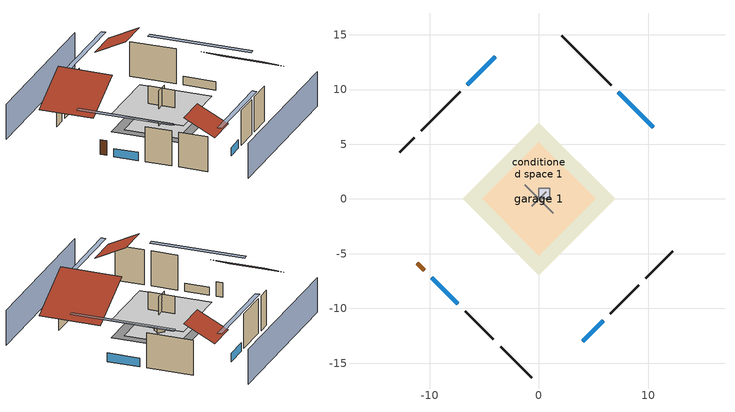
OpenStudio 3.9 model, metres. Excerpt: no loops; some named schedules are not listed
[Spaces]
conditioned space 1
 floor to garage 1 (Floor1 construction): -5.17,0 0,5.17 5.17,0 0,-5.17 z0
 floor foundation (Slab2 construction): -6.99,0 0,6.99 6.99,0 0,-6.99 z0
 floor adiabatic (AdiabaticFloorConstruction): -6.99,0 0,6.99 6.99,0 0,-6.99 z2.44
 wall outside (Wall3 construction): 6.59,10.4 2.09,14.9 z0:4.88
 wall outside (Wall4 construction): 9.75,-7.24 12.21,-4.78 z0:4.88
 wall outside (Wall7 construction): -3.51,-13.48 -0.66,-16.33 z0:4.88
 wall outside (Wall8 construction): -7.19,9.8 -10.75,6.24 z0:4.88
 wall outside (AdiabaticWallConstruction): 10.44,6.55 7.25,9.74 / -4.01,12.98 -6.53,10.46 z0:1.21; 4.01,-12.98 5.85,-11.14 z0:1.15; -9.81,-7.18 -7.41,-9.58 z0:1.12
 wall outside (AdiabaticWallConstruction 1): -11.11,-5.88 -10.46,-6.53 z0:2.03
 wall to garage 1 (Wall5 construction): -1.29,1.29 1.29,-1.29 z0:4.88
 wall to garage 1 (Wall6 construction): -0.65,-0.65 0.65,0.65 z0:4.88
 window (WindowConstruction): 10.44,6.55 7.25,9.74 z0:1.21
 window (WindowConstruction 1): 4.01,-12.98 5.85,-11.14 z0:1.15
 window (WindowConstruction 2): -9.81,-7.18 -7.41,-9.58 z0:1.12
 window (WindowConstruction 3): -4.01,12.98 -6.53,10.46 z0:1.21
 door (Door): -11.11,-5.88 -10.46,-6.53 z0:2.03
 ceiling adiabatic (AdiabaticFloorConstruction): 0,-6.99 6.99,0 0,6.99 -6.99,0 z2.44
 roof outside (Roof1 construction): 11.09,5.9,4.88 5.82,0.62,8.61 11.72,-5.27,8.61 16.99,0,4.88
 roof outside (Roof2 construction): 3.35,-13.64,4.88 0.35,-10.64,7 -3,-13.99,7 0,-16.99,4.88
 roof outside (Roof3 construction): -3.35,13.64,4.88 -0.35,10.64,7 3,13.99,7 0,16.99,4.88
 roof outside (Roof4 construction): -11.77,-5.22,4.88 -7.09,-0.55,8.18 -12.32,4.67,8.18 -16.99,0,4.88
garage 1
 floor foundation (Slab1 construction): -5.17,0 0,5.17 5.17,0 0,-5.17 z0
 wall outside (Wall1 construction): 6.5,-10.49 9.09,-7.9 z0:4.88
 wall outside (Wall2 construction): -6.75,-10.24 -4.17,-12.82 z0:4.88
 wall outside (Wall9 construction): -11.41,5.58 -12.7,4.29 z0:4.88
air source heat pump airloop ret air space
 floor adiabatic (AdiabaticConst): 0,0 0,1 1,1 1,0 z0
 wall adiabatic (AdiabaticConst): 0,1 0,0 1,0 1,1 0,1 z0:1
 ceiling adiabatic (AdiabaticConst): 1,0 1,1 0,1 0,0 z1
shading: -3.23,20.22 -20.22,3.23 / 3.23,-20.22 20.22,-3.23 z0:4.88; 3.84,13.15 13.85,3.14 14.28,3.58 4.27,13.58 z6.04; 9.26,-7.73 0.6,-16.39 1.03,-16.82 9.69,-8.16 z5.97; -4,-12.99 -13.22,-3.77 -13.65,-4.21 -4.43,-13.42 z5.94; -9.94,7.05 -0.6,16.39 -1.03,16.82 -10.37,7.48 z6.04
[Site]
Portland Intl Arpt_OR: Latitude {deg}=45.59; Longitude {deg}=-122.6; Time Zone {hr}=-8; Elevation {m}=33; Terrain=Suburbs; Keep Site Location Information=Yes
[Site:GroundTemperature:Shallow]
10.2558, 8.96328, 8.85977, 9.47314, 11.9355, 14.3863, 16.5111, 17.8571, 17.9714, 16.8767, 14.8061, 12.4304
[Site:WaterMainsTemperature]
Calculation Method=Schedule; Temperature Schedule=mains temperature schedule
[Building]
Building 1
[Material] Roughness=Rough
Name | Thickness {m} | Conductivity {W/m-K} | Density {kg/m3} | Specific Heat {J/kg-K} | Thermal Absorptance | Solar Absorptance | Visible Absorptance
slate or tile shingles | 0.01905 | 0.840978 | 1899.972 | 799.717 | 0.9 | 0.75 | 0.75
roof rigid ins | 0.103632 | 0.029427 | 32.04 | 1214.23 | 0.9 | 0.7 | 0.7
osb sheathing 0.75 in. | 0.01905 | 0.115458 | 512.64 | 1214.23 | 0.9 | 0.7 | 0.7
roof stud and cavity | 0.2032 | 0.081994 | 78.34581 | 1123.46 | 0.9 | 0.7 | 0.7
gypsum board | 0.0127 | 0.160291 | 801 | 837.4 | 0.9 | 0.6 | 0.6
wood siding | 0.0254 | 0.102417 | 544.68 | 1172.36 | 0.9 | 0.85 | 0.85
osb sheathing 0.5 in. | 0.0127 | 0.115458 | 512.64 | 1214.23 | 0.9 | 0.7 | 0.7
wall stud and cavity | 0.1397 | 0.727959 | 139.0536 | 1170.24 | 0.9 | 0.6 | 0.6
wall stud and cavity 1 | 0.1397 | 0.550994 | 139.0536 | 1170.24 | 0.9 | 0.7 | 0.7
osb sheathing 0.5 in. 1; osb sheathing 0.5 in. 2 | 0.0127 | 0.115458 | 512.64 | 1214.23
wall stud and cavity 2 | 0.1397 | 0.335416 | 139.0536 | 1170.24 | 0.9 | 0.7 | 0.7
floor stud and cavity | 0.1397 | 0.923637 | 92.3553 | 1139.71 | 0.9 | 0.7 | 0.7
floor covering | 0.0127 | 0.0433444 | 54.468 | 1339.84 | 0.9 | 0.6 | 0.6
concrete 4.0 in. | 0.1016 | 1.803125 | 2242.8 | 837.4 | 0.9 | 0.7 | 0.7
floor covering 1 | 0.0127 | 0.0450781 | 54.468 | 1339.84 | 0.9 | 0.9 | 0.9
wood siding 1; wood siding 2 | 0.0254 | 0.102417 | 544.68 | 1172.36
wall rigid ins; floor rigid ins | 0.512978 | 0.029427 | 32.04 | 1214.23 | 0.9 | 0.7 | 0.7
wall stud and cavity 3 | 0.0889 | 0.380278 | 52.3479 | 1209.89 | 0.9 | 0.7 | 0.7
door material | 0.04445 | 0.0612267 | 512.64 | 1214.23 | 0.9 | 0.7 | 0.7
floor stud and cavity 1 | 0.1397 | 1.75129 | 37.0049 | 1207.88 | 0.9 | 0.7 | 0.7
wall stud and cavity 4 | 0.0889 | 0.391764 | 83.0341 | 1211.67 | 0.9 | 0.7 | 0.7
furniture material conditioned space 1; furniture material garage 1 | 0.1524 | 0.115458 | 640.8 | 1214.23 | 0.9 | 0.6 | 0.6
[Construction]
Roof1 construction; Roof2 construction; Roof3 construction; Roof4 construction: slate or tile shingles, roof rigid ins, osb sheathing 0.75 in., roof stud and cavity, gypsum board
Wall1 construction; Wall2 construction: wood siding, osb sheathing 0.5 in., wall stud and cavity
Wall3 construction; Wall4 construction: wood siding, osb sheathing 0.5 in., wall stud and cavity 1, gypsum board
Wall5 construction: osb sheathing 0.5 in. 1, wall stud and cavity 2, gypsum board
Wall6 construction: osb sheathing 0.5 in. 2, wall stud and cavity 2, gypsum board
Wall7 construction; Wall8 construction: wood siding, osb sheathing 0.5 in. 2, wall stud and cavity 1, gypsum board
Wall9 construction: wood siding, osb sheathing 0.5 in. 2, wall stud and cavity
Floor1 construction: floor stud and cavity, osb sheathing 0.75 in., floor covering
Slab1 construction: concrete 4.0 in.
Slab2 construction: concrete 4.0 in., floor covering 1
WindowConstruction; WindowConstruction 1; WindowConstruction 2; WindowConstruction 3: WindowMaterial
AdiabaticWallConstruction: wood siding 1, wall rigid ins, wall stud and cavity 3, gypsum board
Door: door material
AdiabaticWallConstruction 1: wood siding 2, wall rigid ins, wall stud and cavity 3, gypsum board
AdiabaticFloorConstruction: floor stud and cavity 1, floor rigid ins, osb sheathing 0.75 in., floor covering
PartitionWallConstruction: gypsum board, wall stud and cavity 4, gypsum board
furniture construction conditioned space 1: furniture material conditioned space 1
furniture construction garage 1: furniture material garage 1
AdiabaticConst: Adiabatic
[WindowMaterial:SimpleGlazingSystem]
WindowMaterial: U-Factor {W/m2-K}=2.15764; Solar Heat Gain Coefficient=0.44
[Material:NoMass]
Adiabatic: Roughness=Rough; Thermal Resistance {m2-K/W}=176.1
[ThermalZone] Multiplier=1; Use Ideal Air Loads=No
Name | Volume {m3} | Thermostat
conditioned space | 606.66 | conditioned space temperature setpoint
garage | 130.484
air source heat pump airloop ret air zone | 1
[Sizing:Zone] Zone Cooling Design Supply Air Temperature Input Method=SupplyAirTemperature; Zone Cooling Design Supply Air Temperature {C}=14; Zone Cooling Design Supply Air Temperature Difference {deltaC}=11.11; Zone Heating Design Supply Air Temperature Input Method=SupplyAirTemperature; Zone Heating Design Supply Air Temperature {C}=40; Zone Heating Design Supply Air Temperature Difference {deltaC}=11.11; Zone Cooling Design Supply Air Humidity Ratio {kg-H2O/kg-air}=0.0085; Zone Heating Design Supply Air Humidity Ratio {kg-H2O/kg-air}=0.008; Cooling Design Air Flow Method=DesignDay; Heating Design Air Flow Method=DesignDay; Account for Dedicated Outdoor Air System=No; Dedicated Outdoor Air System Control Strategy=NeutralSupplyAir; Dedicated Outdoor Air Low Setpoint Temperature for Design {C}=autosize; Dedicated Outdoor Air High Setpoint Temperature for Design {C}=autosize; Zone Load Sizing Method=Sensible Load Only No Latent Load; Zone Latent Cooling Design Supply Air Humidity Ratio Input Method=HumidityRatioDifference; Zone Cooling Design Supply Air Humidity Ratio Difference {kgWater/kgDryAir}=0.005; Zone Latent Heating Design Supply Air Humidity Ratio Input Method=HumidityRatioDifference; Zone Humidification Design Supply Air Humidity Ratio Difference {kgWater/kgDryAir}=0.005; Sizing Option=Coincident
garage; air source heat pump airloop ret air zone
[Space]
Name | Thermal Zone | Volume {m3}
conditioned space 1 | conditioned space | 606.66
garage 1 | garage | 130.484
air source heat pump airloop ret air space | air source heat pump airloop ret air zone
[ThermostatSetpoint:DualSetpoint]
conditioned space temperature setpoint: Heating Setpoint Temperature Schedule=heating setpoint; Cooling Setpoint Temperature Schedule=cooling setpoint; Temperature Difference Between Cutout And Setpoint {deltaC}=0
[Foundation:Kiva] Wall Height Above Grade {m}=0.1016; Wall Depth Below Slab {m}=0.2032
Name | Initial Indoor Air Temperature {C}
Foundation Kiva 1 | 13.4258
Foundation Kiva 2 | 18.3333
[Foundation:Kiva:Settings]
Soil Conductivity {W/m-K}=1.3848; Soil Density {kg/m3}=1842.3; Soil Specific Heat {J/kg-K}=418.7; Ground Solar Absorptivity=0.9; Ground Thermal Absorptivity=0.9; Ground Surface Roughness {m}=0.03; Far-Field Width {m}=40; Deep-Ground Boundary Condition=ZeroFlux; Deep-Ground Depth {m}=40; Minimum Cell Dimension {m}=0.2; Maximum Cell Growth Coefficient=3; Simulation Timestep=Timestep
[SurfaceProperty:ExposedFoundationPerimeter] Exposed Perimeter Calculation Method=TotalExposedPerimeter
Name | Total Exposed Perimeter {m}
Slab1 | 18.288
Slab2 | 35.57016
[SurfaceProperty:IncidentSolarMultiplier] Incident Solar Multiplier=1; Incident Solar Multiplier Schedule=trans schedule winter=0.85 summer=0.7
Window1; Window2; Window3; Window4
[InternalMass:Definition] Design Level Calculation Method=SurfaceArea
Name | Construction | Surface Area {m2}
partition wall mass | PartitionWallConstruction | 248.794
furniture mass conditioned space 1 | furniture construction conditioned space 1 | 99.51774
furniture mass garage 1 | furniture construction garage 1 | 5.35122
[InternalMass] Multiplier=1
Name | Internal Mass Definition | Space or SpaceType
partition wall mass | partition wall mass | conditioned space 1
furniture mass conditioned space 1 | furniture mass conditioned space 1 | conditioned space 1
furniture mass garage 1 | furniture mass garage 1 | garage 1
[EnergyManagementSystem:Sensor]
Name | Output Variable or Output Meter Index Key | Output Variable or Output Meter
water_heater_T_set | water heater setpoint | Schedule Value
fridge_tin_s_1 | garage | Zone Mean Air Temperature
out_pb_s |  | Site Outdoor Air Barometric Pressure
out_wt_s |  | Site Outdoor Air Humidity Ratio
site_vw_s |  | Site Wind Speed
cool_season | cooling season schedule | Schedule Value
air_source_heat_pump_airloop_AH_MFR_s | Node 5 | System Node Mass Flow Rate
air_source_heat_pump_airloop_AH_VFR_s | Node 5 | System Node Current Density Volume Flow Rate
air_source_heat_pump_airloop_AH_Tout_s | Node 5 | System Node Temperature
air_source_heat_pump_airloop_AH_Wout_s | Node 5 | System Node Humidity Ratio
air_source_heat_pump_airloop_RA_T_s | Node 8 | System Node Temperature
air_source_heat_pump_airloop_Ra_W_s | Node 8 | System Node Humidity Ratio
air_source_heat_pump_airloop_0_DZ_T_s | garage | Zone Air Temperature
air_source_heat_pump_airloop_0_DZ_W_s | garage | Zone Mean Air Humidity Ratio
natural_vent_s | natural vent schedule | Schedule Value
htg_sp_s | heating setpoint | Schedule Value
clg_sp_s | cooling setpoint | Schedule Value
mech_vent_range_fan_0_sch_s | mech vent range fan 0 schedule | Schedule Value
mech_vent_bath_fan_0_sch_s | mech vent bath fan 0 schedule | Schedule Value
clothes_dryer_exhaust_0_sch_s | clothes_dryer | Schedule Value
htg_load_cond |  | Heating:EnergyTransfer:Zone:CONDITIONED SPACE
clg_load_cond |  | Cooling:EnergyTransfer:Zone:CONDITIONED SPACE
htg_load_duct |  | Heating:EnergyTransfer:Zone:AIR SOURCE HEAT PUMP AIRLOOP RET AIR ZONE
clg_load_duct |  | Cooling:EnergyTransfer:Zone:AIR SOURCE HEAT PUMP AIRLOOP RET AIR ZONE
s_conv | Floor1 | Surface Inside Face Convection Heat Gain Energy
s_ig | Floor1 | Surface Inside Face Internal Gains Radiation Heat Gain Energy
s_sol | Floor1 | Surface Inside Face Solar Radiation Heat Gain Energy
s_lgt | Floor1 | Surface Inside Face Lights Radiation Heat Gain Energy
s_surf | Floor1 | Surface Inside Face Net Surface Thermal Radiation Heat Gain Energy
s_conv_1 | inferred conditioned ceiling | Surface Inside Face Convection Heat Gain Energy
s_ig_1 | inferred conditioned ceiling | Surface Inside Face Internal Gains Radiation Heat Gain Energy
s_sol_1 | inferred conditioned ceiling | Surface Inside Face Solar Radiation Heat Gain Energy
s_lgt_1 | inferred conditioned ceiling | Surface Inside Face Lights Radiation Heat Gain Energy
s_surf_1 | inferred conditioned ceiling | Surface Inside Face Net Surface Thermal Radiation Heat Gain Energy
s_conv_2 | inferred conditioned floor | Surface Inside Face Convection Heat Gain Energy
s_ig_2 | inferred conditioned floor | Surface Inside Face Internal Gains Radiation Heat Gain Energy
s_sol_2 | inferred conditioned floor | Surface Inside Face Solar Radiation Heat Gain Energy
s_lgt_2 | inferred conditioned floor | Surface Inside Face Lights Radiation Heat Gain Energy
s_surf_2 | inferred conditioned floor | Surface Inside Face Net Surface Thermal Radiation Heat Gain Energy
s_conv_3 | Roof1 | Surface Inside Face Convection Heat Gain Energy
s_ig_3 | Roof1 | Surface Inside Face Internal Gains Radiation Heat Gain Energy
s_sol_3 | Roof1 | Surface Inside Face Solar Radiation Heat Gain Energy
s_lgt_3 | Roof1 | Surface Inside Face Lights Radiation Heat Gain Energy
s_surf_3 | Roof1 | Surface Inside Face Net Surface Thermal Radiation Heat Gain Energy
s_conv_4 | Roof2 | Surface Inside Face Convection Heat Gain Energy
s_ig_4 | Roof2 | Surface Inside Face Internal Gains Radiation Heat Gain Energy
s_sol_4 | Roof2 | Surface Inside Face Solar Radiation Heat Gain Energy
s_lgt_4 | Roof2 | Surface Inside Face Lights Radiation Heat Gain Energy
s_surf_4 | Roof2 | Surface Inside Face Net Surface Thermal Radiation Heat Gain Energy
s_conv_5 | Roof3 | Surface Inside Face Convection Heat Gain Energy
s_ig_5 | Roof3 | Surface Inside Face Internal Gains Radiation Heat Gain Energy
s_sol_5 | Roof3 | Surface Inside Face Solar Radiation Heat Gain Energy
s_lgt_5 | Roof3 | Surface Inside Face Lights Radiation Heat Gain Energy
s_surf_5 | Roof3 | Surface Inside Face Net Surface Thermal Radiation Heat Gain Energy
s_conv_6 | Roof4 | Surface Inside Face Convection Heat Gain Energy
s_ig_6 | Roof4 | Surface Inside Face Internal Gains Radiation Heat Gain Energy
s_sol_6 | Roof4 | Surface Inside Face Solar Radiation Heat Gain Energy
s_lgt_6 | Roof4 | Surface Inside Face Lights Radiation Heat Gain Energy
s_surf_6 | Roof4 | Surface Inside Face Net Surface Thermal Radiation Heat Gain Energy
s_conv_7 | Slab2 | Surface Inside Face Convection Heat Gain Energy
s_ig_7 | Slab2 | Surface Inside Face Internal Gains Radiation Heat Gain Energy
s_sol_7 | Slab2 | Surface Inside Face Solar Radiation Heat Gain Energy
s_lgt_7 | Slab2 | Surface Inside Face Lights Radiation Heat Gain Energy
s_surf_7 | Slab2 | Surface Inside Face Net Surface Thermal Radiation Heat Gain Energy
ss_sol | Door1 | Surface Inside Face Solar Radiation Heat Gain Energy
ss_lgt | Door1 | Surface Inside Face Lights Radiation Heat Gain Energy
ss_conv | Door1 | Surface Inside Face Convection Heat Gain Energy
ss_ig | Door1 | Surface Inside Face Internal Gains Radiation Heat Gain Energy
ss_surf | Door1 | Surface Inside Face Net Surface Thermal Radiation Heat Gain Energy
ss_conv_1 | Window1 | Surface Inside Face Convection Heat Gain Energy
ss_ig_1 | Window1 | Surface Inside Face Internal Gains Radiation Heat Gain Energy
ss_surf_1 | Window1 | Surface Inside Face Net Surface Thermal Radiation Heat Gain Energy
ss_trans_in | Window1 | Surface Window Transmitted Solar Radiation Rate
ss_back_out | Window1 | Surface Window Shortwave from Zone Back Out Window Heat Transfer Rate
ss_trans_out | Window1 | Surface Inside Face Initial Transmitted Diffuse Transmitted Out Window Solar Radiation Rate
ss_conv_2 | Window2 | Surface Inside Face Convection Heat Gain Energy
ss_ig_2 | Window2 | Surface Inside Face Internal Gains Radiation Heat Gain Energy
ss_surf_2 | Window2 | Surface Inside Face Net Surface Thermal Radiation Heat Gain Energy
ss_trans_in_1 | Window2 | Surface Window Transmitted Solar Radiation Rate
ss_back_out_1 | Window2 | Surface Window Shortwave from Zone Back Out Window Heat Transfer Rate
ss_trans_out_1 | Window2 | Surface Inside Face Initial Transmitted Diffuse Transmitted Out Window Solar Radiation Rate
ss_conv_3 | Window3 | Surface Inside Face Convection Heat Gain Energy
ss_ig_3 | Window3 | Surface Inside Face Internal Gains Radiation Heat Gain Energy
ss_surf_3 | Window3 | Surface Inside Face Net Surface Thermal Radiation Heat Gain Energy
ss_trans_in_2 | Window3 | Surface Window Transmitted Solar Radiation Rate
ss_back_out_2 | Window3 | Surface Window Shortwave from Zone Back Out Window Heat Transfer Rate
ss_trans_out_2 | Window3 | Surface Inside Face Initial Transmitted Diffuse Transmitted Out Window Solar Radiation Rate
ss_conv_4 | Window4 | Surface Inside Face Convection Heat Gain Energy
ss_ig_4 | Window4 | Surface Inside Face Internal Gains Radiation Heat Gain Energy
ss_surf_4 | Window4 | Surface Inside Face Net Surface Thermal Radiation Heat Gain Energy
ss_trans_in_3 | Window4 | Surface Window Transmitted Solar Radiation Rate
ss_back_out_3 | Window4 | Surface Window Shortwave from Zone Back Out Window Heat Transfer Rate
ss_trans_out_3 | Window4 | Surface Inside Face Initial Transmitted Diffuse Transmitted Out Window Solar Radiation Rate
s_conv_8 | Wall3 | Surface Inside Face Convection Heat Gain Energy
s_ig_8 | Wall3 | Surface Inside Face Internal Gains Radiation Heat Gain Energy
s_sol_8 | Wall3 | Surface Inside Face Solar Radiation Heat Gain Energy
s_lgt_8 | Wall3 | Surface Inside Face Lights Radiation Heat Gain Energy
s_surf_8 | Wall3 | Surface Inside Face Net Surface Thermal Radiation Heat Gain Energy
s_conv_9 | Wall4 | Surface Inside Face Convection Heat Gain Energy
s_ig_9 | Wall4 | Surface Inside Face Internal Gains Radiation Heat Gain Energy
s_sol_9 | Wall4 | Surface Inside Face Solar Radiation Heat Gain Energy
s_lgt_9 | Wall4 | Surface Inside Face Lights Radiation Heat Gain Energy
s_surf_9 | Wall4 | Surface Inside Face Net Surface Thermal Radiation Heat Gain Energy
s_conv_10 | Wall5 | Surface Inside Face Convection Heat Gain Energy
s_ig_10 | Wall5 | Surface Inside Face Internal Gains Radiation Heat Gain Energy
s_sol_10 | Wall5 | Surface Inside Face Solar Radiation Heat Gain Energy
s_lgt_10 | Wall5 | Surface Inside Face Lights Radiation Heat Gain Energy
s_surf_10 | Wall5 | Surface Inside Face Net Surface Thermal Radiation Heat Gain Energy
s_conv_11 | Wall6 | Surface Inside Face Convection Heat Gain Energy
[ElectricEquipment:Definition] Design Level Calculation Method=EquipmentLevel
Name | Design Level {W} | Fraction Latent | Fraction Radiant | Fraction Lost
ceiling fan | 17.0926 | 0 | 0.558 | 0
clothes washer | 246.31 | 0.03 | 0.162 | 0.7
clothes dryer | 5176.25 | 0.015 | 0.081 | 0.85
dishwasher | 806.192 | 0.3 | 0.18 | 0.4
fridge | 54.7945 | 0 | 0.6 | 0
fridge 2 | 90.9498 | 0 | 0.6 | 0
cooking range | 2209 | 0.08 | 0.432 | 0.2
misc tv | 808.687 | 0 | 0.6 | 0
misc plug loads | 432.911 | 0.021 | 0.558 | 0.049
whole house fan; mech vent house fan | 0 | 0 | 0 | 1
mech vent house fan cfis | 0 | 0 | 0 | 0
mech vent range fan 0 | 30 | 0 | 0 | 1
mech vent bath fan 0 | 15 | 0 | 0 | 1
[ElectricEquipment]
Name | Electric Equipment Definition | Space or SpaceType | Schedule
ceiling fan | ceiling fan | conditioned space 1 | ceiling_fan
clothes washer | clothes washer | conditioned space 1 | clothes_washer
clothes dryer | clothes dryer | conditioned space 1 | clothes_dryer
dishwasher | dishwasher | conditioned space 1 | dishwasher
fridge | fridge | conditioned space 1 | fridge schedule
fridge 1 | fridge 2 | garage 1 | fridge schedule 1
cooking range | cooking range | conditioned space 1 | cooking_range
misc tv | misc tv | conditioned space 1 | plug_loads_tv
misc plug loads | misc plug loads | conditioned space 1 | plug_loads_other
whole house fan | whole house fan | conditioned space 1 | Always On Discrete
mech vent house fan | mech vent house fan | conditioned space 1 | mech vent house fan schedule
mech vent house fan cfis | mech vent house fan cfis | conditioned space 1 | mech vent house fan cfis schedule
mech vent range fan 0 | mech vent range fan 0 | conditioned space 1 | mech vent range fan 0 schedule
mech vent bath fan 0 | mech vent bath fan 0 | conditioned space 1 | mech vent bath fan 0 schedule
[OtherEquipment:Definition] Design Level Calculation Method=EquipmentLevel
Name | Design Level {W} | Fraction Latent | Fraction Radiant | Fraction Lost
water heater sens; air source heat pump airloop_0 SupSensLkToCond; air source heat pump airloop_0 SupCondToLv; air source heat pump airloop_0 RetCondToRP; air source heat pump airloop_0 RetSensLkToRP; air source heat pump airloop_0 SupCondToDZ; air source heat pump airloop_0 RetCondToDZ; air source heat pump airloop_0 SupSensLkToDZ; mech vent house fan sensible load | 0 | 0 | 0 | 0
water heater lat; air source heat pump airloop_0 SupLatLkToCond; air source heat pump airloop_0 RetLatLkToRP; air source heat pump airloop_0 SupLatLkToDZ; mech vent house fan latent load | 0 | 1 | 0 | 0
water heater energy adjustment1 | 0.01 | 0 | 0 | 1
clothes dryer 2 | 0 | 0.015 | 0.081 | 0.85
cooking range 2 | 0 | 0.08 | 0.432 | 0.2
general water use sensible | -61.6891 | 0 | 0.6 | 0
general water use latent | 62.594 | 1 | 0 | 0
[OtherEquipment]
Name | Other Equipment Definition | Space or SpaceType | Schedule | Fuel Type
water heater sens | water heater sens | conditioned space 1 | Always On Discrete
water heater lat | water heater lat | conditioned space 1 | Always On Discrete
water heater energy adjustment1 | water heater energy adjustment1 | conditioned space 1 | Always On Discrete | Electricity
clothes dryer 1 | clothes dryer 2 | conditioned space 1 | clothes_dryer | Electricity
cooking range 1 | cooking range 2 | conditioned space 1 | cooking_range | Electricity
general water use sensible | general water use sensible | conditioned space 1 | general water use schedule
general water use latent | general water use latent | conditioned space 1 | general water use schedule
air source heat pump airloop_0 SupSensLkToCond | air source heat pump airloop_0 SupSensLkToCond | conditioned space 1 | Always On Discrete
air source heat pump airloop_0 SupLatLkToCond | air source heat pump airloop_0 SupLatLkToCond | conditioned space 1 | Always On Discrete
air source heat pump airloop_0 SupCondToLv | air source heat pump airloop_0 SupCondToLv | conditioned space 1 | Always On Discrete
air source heat pump airloop_0 RetCondToRP | air source heat pump airloop_0 RetCondToRP | air source heat pump airloop ret air space | Always On Discrete
air source heat pump airloop_0 RetSensLkToRP | air source heat pump airloop_0 RetSensLkToRP | air source heat pump airloop ret air space | Always On Discrete
air source heat pump airloop_0 RetLatLkToRP | air source heat pump airloop_0 RetLatLkToRP | air source heat pump airloop ret air space | Always On Discrete
air source heat pump airloop_0 SupCondToDZ | air source heat pump airloop_0 SupCondToDZ | garage 1 | Always On Discrete
air source heat pump airloop_0 RetCondToDZ | air source heat pump airloop_0 RetCondToDZ | garage 1 | Always On Discrete
air source heat pump airloop_0 SupSensLkToDZ | air source heat pump airloop_0 SupSensLkToDZ | garage 1 | Always On Discrete
air source heat pump airloop_0 SupLatLkToDZ | air source heat pump airloop_0 SupLatLkToDZ | garage 1 | Always On Discrete
mech vent house fan sensible load | mech vent house fan sensible load | conditioned space 1 | Always On Discrete
mech vent house fan latent load | mech vent house fan latent load | conditioned space 1 | Always On Discrete
[WaterUse:Equipment:Definition]
Name | Peak Flow Rate {m3/s}
clothes washer | 3.50081e-06
dishwasher | 1.03203e-05
[Lights:Definition] Design Level Calculation Method=LightingLevel; Fraction Radiant=0.6; Fraction Visible=0.2; Return Air Fraction=0
Name | Lighting Level {W}
interior lighting | 606.571
garage lighting | 17.0091
[Lights] Fraction Replaceable=1
Name | Lights Definition | Space or SpaceType | Schedule
interior lighting | interior lighting | conditioned space 1 | lighting_interior
garage lighting | garage lighting | garage 1 | lighting_garage
[Exterior:Lights:Definition]
exterior lighting: Design Level {W}=13.4573
[Exterior:Lights]
exterior lighting: Exterior Lights Definition=exterior lighting; Schedule=exterior lighting schedule
[People:Definition]
occupants: Number of People Calculation Method=People; Number of People {people}=3; Fraction Radiant=0.314171; Sensible Heat Fraction=0.56303; Carbon Dioxide Generation Rate {m3/s-W}=0; Enable ASHRAE 55 Comfort Warnings=No; Mean Radiant Temperature Calculation Type=EnclosureAveraged
[People]
occupants: People Definition=occupants; Space or SpaceType=conditioned space 1; Number of People Schedule=occupants; Activity Level Schedule=occupants activity schedule; Multiplier=1
[ZoneMixing] Schedule=Always On Continuous; Design Flow Rate Calculation Method=Flow/Zone; Design Flow Rate {m3/s}=0
Name | Zone or Space | Source Zone or Space
air source heat pump airloop_0 ZoneMixDZToCond mix | conditioned space | garage
air source heat pump airloop_0 ZoneMixCondToDZ mix | garage | conditioned space
[SpaceInfiltration:DesignFlowRate] Schedule=Always On Discrete; Design Flow Rate Calculation Method=Flow/Space; Design Flow Rate {m3/s}=0
Name | Space or SpaceType
natural vent flow; whole house fan flow; infil flow | conditioned space 1
garage 1 duct leakage imbalance infil flow | garage 1
[SpaceInfiltration:EffectiveLeakageArea]
infil garage 1: Space or SpaceType=garage 1; Schedule=Always On Discrete; Effective Air Leakage Area {cm2}=407.755; Stack Coefficient=0.000129147; Wind Coefficient=4.38083e-05
